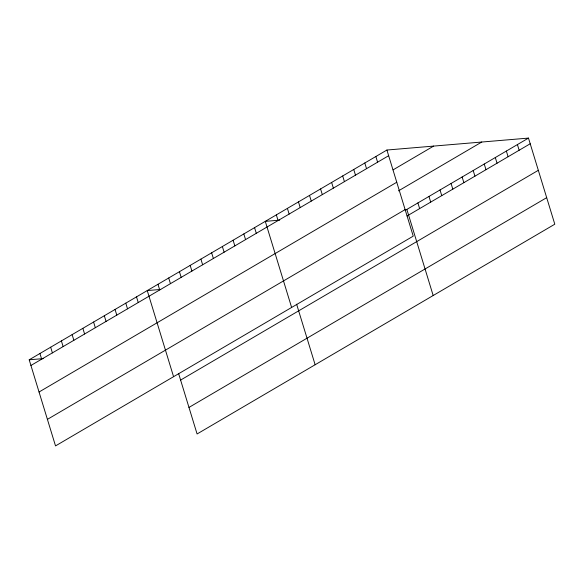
<?xml version="1.0" encoding="UTF-8"?>
<svg xmlns="http://www.w3.org/2000/svg" width="584" height="584" viewBox="0 0 584 584"><rect width="100%" height="100%" fill="white"/><g stroke="black" fill="none" stroke-linecap="round" stroke-linejoin="round"><path stroke-width="0.88" d="M386.915 150.03L413.238 236.14L55.524 445.906L29.2 359.795L386.915 150.03L528.476 138.094L554.8 224.205L197.085 433.97L178.58 373.439M30.937 365.467L388.652 155.702M393.09 169.864L433.627 146.088M39.048 392.01L396.762 182.244M398.463 190.873L481.756 142.029M47.413 419.363L405.128 209.598M405.318 210.313L528.476 138.094M407.048 215.985L530.206 143.766M180.609 380.075L538.324 170.309M188.968 407.428L546.682 197.655M279.663 220.139L265.289 221.351L291.62 307.461M405.055 209.561L406.851 209.415L433.175 295.526M160.724 289.438L147.248 290.577L173.572 376.687M29.2 359.795L43.574 358.583M517.417 144.577L519.147 150.249M506.357 151.059L508.095 156.731M495.305 157.541L497.035 163.213M484.245 164.024L485.983 169.696M473.193 170.513L474.923 176.178M462.134 176.996L463.864 182.668M451.074 183.478L452.812 189.15M440.022 189.961L441.752 195.633M428.963 196.443L430.7 202.115M417.903 202.925L419.641 208.597M375.855 156.512L377.592 162.184M364.803 162.994L366.533 168.667M353.743 169.477L355.481 175.149M342.691 175.966L344.421 181.639M331.632 182.449L333.369 188.121M320.572 188.931L322.31 194.603M309.52 195.414L311.25 201.086M298.461 201.896L300.198 207.568M287.408 208.386L289.138 214.051M276.349 214.868L278.079 220.54M296.628 304.213L315.134 364.744M254.558 227.643L256.296 233.315M243.827 233.936L245.565 239.608M233.096 240.228L234.834 245.901M222.365 246.521L224.103 252.193M211.634 252.814L213.372 258.486M200.903 259.106L202.641 264.778M190.172 265.399L191.902 271.071M179.441 271.691L181.171 277.363M168.71 277.984L170.44 283.656M157.979 284.277L159.709 289.949M136.517 296.869L138.247 302.541M125.786 303.162L127.516 308.834M115.048 309.454L116.785 315.126M104.317 315.747L106.054 321.419M93.586 322.039L95.323 327.712M82.855 328.332L84.592 334.004M72.124 334.625L73.861 340.297M61.393 340.917L63.13 346.589M50.662 347.21L52.399 352.882M39.931 353.502L41.668 359.175"/></g></svg>
